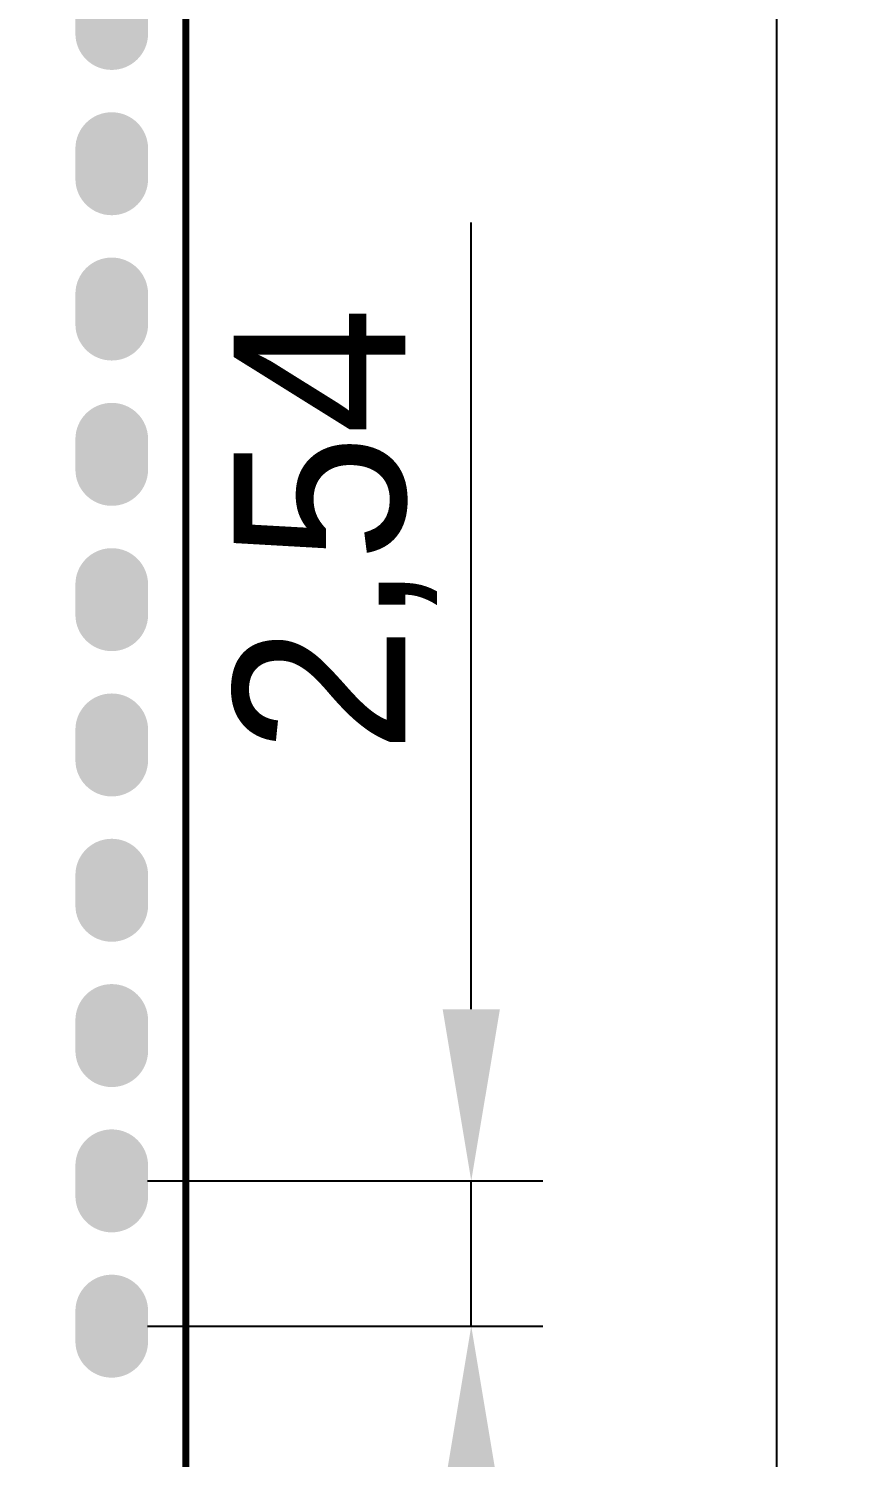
# Model space of a CAD drawing. Header units: millimetres. Extents: x -17 to 54, y -8 to 140.
# Drawn here: x 35.14 to 49.46, y 68.8 to 93.78 of the extents above; entities that cross this region are included whole.
import ezdxf

# ---------------------------------------------------------------- set-up
doc = ezdxf.new("R2010")
doc.units = ezdxf.units.MM
for name, color, linetype in [('KeepOutLayer', 6, 'Continuous'), ('MultiLayer', 9, 'Continuous'), ('PadHoleLayer', 156, 'Continuous')]:
    doc.layers.add(name, color=color, linetype=linetype)
doc.dimstyles.new('ISO-25', dxfattribs={"dimtxt": 3, "dimasz": 3, "dimexe": 1.25, "dimexo": 0.625, "dimtad": 1, "dimtxsty": 'Standard', "dimcen": 2.5, "dimclrd": 3, "dimclre": 3, "dimclrt": 3, "dimadec": 0, "dimazin": 0, "dimtfac": 1, "dimtmove": 0, "dimatfit": 3, "dimfxl": 1, "dimarcsym": 0})

# ---------------------------------------------------------------- blocks, each defined once
blk = doc.blocks.new('16PIN_2_54_75')
at = {"layer": 'MultiLayer'}
h = blk.add_hatch(color=9, dxfattribs=at)
edge = h.paths.add_edge_path()
edge.add_arc((14.975, 0), 0.635, 90, 270)
edge.add_line((14.975, -0.635), (15.505, -0.635))
edge.add_arc((15.505, 0), 0.635, 270, 450)
edge.add_line((15.505, 0.635), (14.975, 0.635))
h = blk.add_hatch(color=9, dxfattribs=at)
edge = h.paths.add_edge_path()
edge.add_arc((17.515, 0), 0.635, 90, 270)
edge.add_line((17.515, -0.635), (18.045, -0.635))
edge.add_arc((18.045, 0), 0.635, 270, 450)
edge.add_line((18.045, 0.635), (17.515, 0.635))
h = blk.add_hatch(color=9, dxfattribs=at)
edge = h.paths.add_edge_path()
edge.add_arc((20.055, 0), 0.635, 90, 270)
edge.add_line((20.055, -0.635), (20.585, -0.635))
edge.add_arc((20.585, 0), 0.635, 270, 450)
edge.add_line((20.585, 0.635), (20.055, 0.635))
h = blk.add_hatch(color=9, dxfattribs=at)
edge = h.paths.add_edge_path()
edge.add_arc((22.595, 0), 0.635, 90, 270)
edge.add_line((22.595, -0.635), (23.125, -0.635))
edge.add_arc((23.125, 0), 0.635, 270, 450)
edge.add_line((23.125, 0.635), (22.595, 0.635))
h = blk.add_hatch(color=9, dxfattribs=at)
edge = h.paths.add_edge_path()
edge.add_arc((25.135, 0), 0.635, 90, 270)
edge.add_line((25.135, -0.635), (25.665, -0.635))
edge.add_arc((25.665, 0), 0.635, 270, 450)
edge.add_line((25.665, 0.635), (25.135, 0.635))
h = blk.add_hatch(color=9, dxfattribs=at)
edge = h.paths.add_edge_path()
edge.add_arc((27.675, 0), 0.635, 90, 270)
edge.add_line((27.675, -0.635), (28.205, -0.635))
edge.add_arc((28.205, 0), 0.635, 270, 450)
edge.add_line((28.205, 0.635), (27.675, 0.635))
h = blk.add_hatch(color=9, dxfattribs=at)
edge = h.paths.add_edge_path()
edge.add_arc((30.215, 0), 0.635, 90, 270)
edge.add_line((30.215, -0.635), (30.745, -0.635))
edge.add_arc((30.745, 0), 0.635, 270, 450)
edge.add_line((30.745, 0.635), (30.215, 0.635))
h = blk.add_hatch(color=9, dxfattribs=at)
edge = h.paths.add_edge_path()
edge.add_arc((32.755, 0), 0.635, 90, 270)
edge.add_line((32.755, -0.635), (33.285, -0.635))
edge.add_arc((33.285, 0), 0.635, 270, 450)
edge.add_line((33.285, 0.635), (32.755, 0.635))
h = blk.add_hatch(color=9, dxfattribs=at)
edge = h.paths.add_edge_path()
edge.add_arc((35.295, 0), 0.635, 90, 270)
edge.add_line((35.295, -0.635), (35.825, -0.635))
edge.add_arc((35.825, 0), 0.635, 270, 450)
edge.add_line((35.825, 0.635), (35.295, 0.635))
h = blk.add_hatch(color=9, dxfattribs=at)
edge = h.paths.add_edge_path()
edge.add_arc((37.835, 0), 0.635, 90, 270)
edge.add_line((37.835, -0.635), (38.365, -0.635))
edge.add_arc((38.365, 0), 0.635, 270, 450)
edge.add_line((38.365, 0.635), (37.835, 0.635))
at = {"layer": 'PadHoleLayer'}
h = blk.add_hatch(color=156, dxfattribs=at)
edge = h.paths.add_edge_path()
edge.add_arc((15.24, 0), 0.45, 0, 360)
h = blk.add_hatch(color=156, dxfattribs=at)
edge = h.paths.add_edge_path()
edge.add_arc((17.78, 0), 0.45, 0, 360)
h = blk.add_hatch(color=156, dxfattribs=at)
edge = h.paths.add_edge_path()
edge.add_arc((20.32, 0), 0.45, 0, 360)
h = blk.add_hatch(color=156, dxfattribs=at)
edge = h.paths.add_edge_path()
edge.add_arc((22.86, 0), 0.45, 0, 360)
h = blk.add_hatch(color=156, dxfattribs=at)
edge = h.paths.add_edge_path()
edge.add_arc((25.4, 0), 0.45, 0, 360)
h = blk.add_hatch(color=156, dxfattribs=at)
edge = h.paths.add_edge_path()
edge.add_arc((27.94, 0), 0.45, 0, 360)
h = blk.add_hatch(color=156, dxfattribs=at)
edge = h.paths.add_edge_path()
edge.add_arc((30.48, 0), 0.45, 0, 360)
h = blk.add_hatch(color=156, dxfattribs=at)
edge = h.paths.add_edge_path()
edge.add_arc((33.02, 0), 0.45, 0, 360)
h = blk.add_hatch(color=156, dxfattribs=at)
edge = h.paths.add_edge_path()
edge.add_arc((35.56, 0), 0.45, 0, 360)
h = blk.add_hatch(color=156, dxfattribs=at)
edge = h.paths.add_edge_path()
edge.add_arc((38.1, 0), 0.45, 0, 360)
blk = doc.blocks.new('*D194')
at = {"color": 3, "lineweight": -2}
for p, q in [((35.765, 113.79), (49.465, 113.79)), ((48.215, 11.25), (48.215, 110.79)), ((35.765, 8.25), (49.465, 8.25))]:
    blk.add_line(p, q, dxfattribs=at)
at = {"color": 3}
for points in [[(47.715, 110.79), (48.715, 110.79), (48.215, 113.79)], [(47.715, 11.25), (48.715, 11.25), (48.215, 8.25)]]:
    blk.add_solid(points, dxfattribs=at)
at = {"layer": 'Defpoints', "color": 0}
for p in [(35.14, 113.79), (48.215, 113.79), (35.14, 8.25)]:
    blk.add_point(p, dxfattribs=at)
at = {"color": 3, "insert": (45.84, 61.02), "char_height": 3, "attachment_point": 5, "rotation": 90}
blk.add_mtext('105,54', dxfattribs=at)
blk = doc.blocks.new('*D199')
at = {"color": 3, "lineweight": -2}
for p, q in [((42.875, 76.636), (42.875, 90.386)), ((37.218, 73.636), (44.125, 73.636)), ((42.875, 71.096), (42.875, 73.636)), ((37.218, 71.096), (44.125, 71.096)), ((42.875, 68.096), (42.875, 65.096))]:
    blk.add_line(p, q, dxfattribs=at)
at = {"color": 3}
for points in [[(42.375, 76.636), (43.375, 76.636), (42.875, 73.636)], [(42.375, 68.096), (43.375, 68.096), (42.875, 71.096)]]:
    blk.add_solid(points, dxfattribs=at)
at = {"layer": 'Defpoints', "color": 0}
for p in [(36.593, 73.636), (42.875, 73.636), (36.593, 71.096)]:
    blk.add_point(p, dxfattribs=at)
at = {"color": 3, "insert": (40.5, 85.011), "char_height": 3, "attachment_point": 5, "rotation": 90}
blk.add_mtext('2,54', dxfattribs=at)

msp = doc.modelspace()

# ---------------------------------------------------------------- linework, layer by layer
at = {"layer": 'KeepOutLayer', "const_width": 0.127}
msp.add_lwpolyline([(37.888, 7.947), (37.888, 114.437)], dxfattribs=at)

# ---------------------------------------------------------------- block references
at = {"rotation": 270}
msp.add_blockref('16PIN_2_54_75', (36.593, 109.196), dxfattribs=at)

# ---------------------------------------------------------------- dimensions: what is measured, and where the dimension line sits
dim = msp.add_aligned_dim(p1=(35.14, 8.25), p2=(35.14, 113.79), distance=-13.075, dimstyle='ISO-25')
dim.commit()
dim.dimension.update_dxf_attribs({"geometry": '*D194', "text_midpoint": (45.84, 61.02)})
dim = msp.add_linear_dim(base=(42.875, 73.636), p1=(36.593, 71.096), p2=(36.593, 73.636), angle=90, dimstyle='ISO-25')
dim.commit()
dim.dimension.update_dxf_attribs({"geometry": '*D199', "text_midpoint": (40.5, 85.011)})

doc.saveas('drawing.dxf')
